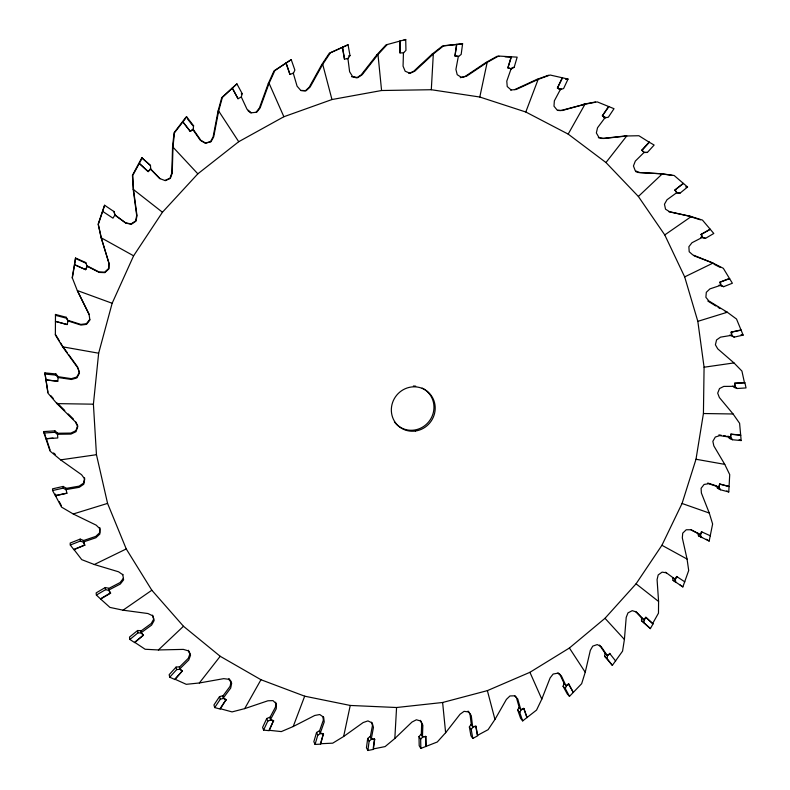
<?xml version="1.0" encoding="UTF-8"?>
<svg xmlns="http://www.w3.org/2000/svg" width="790" height="790" viewBox="0 0 790 790"><rect width="100%" height="100%" fill="white"/><g stroke="black" fill="none" stroke-linecap="round" stroke-linejoin="round"><path stroke-width="1.19" d="M53.009 438.065L45.879 438.756L57.779 437.976L57.542 434.263L70.952 434.085L75.959 431.715L77.785 426.649L75.346 421.85L56.959 403.621L47.943 393.153L44.892 372.88L55.873 373.937L58.075 376.514L58.134 377.699L55.922 375.112L55.873 373.937M43.964 433.019L43.973 431.567L54.915 430.866L57.492 433.029L57.552 434.49L54.954 432.308L43.964 433.019L50.076 451.1L60.603 459.869L81.577 474.731L84.737 479.017L83.77 484.231L79.237 487.321L66.113 489.583L66.913 493.207L55.389 495.804L52.584 490.531L52.555 488.822L63.161 486.433L66.034 488.141L66.133 489.849L63.24 488.141L52.584 490.531M66.192 317.264L68.059 321.096L66.192 317.264L55.478 314.45L55.369 334.921L62.598 346.81L77.845 367.952L79.474 373.147L76.837 377.916L71.475 379.486L58.124 377.511L57.789 381.224L45.85 379.911L57.789 381.224M650.368 628.623L641.519 620.713L641.539 617.859L644.117 619.952L644.097 622.816L650.368 628.623L653.024 623.893L645.845 617.267L643.722 619.627L636.454 612.033L632.237 610.66L627.991 612.872L626.213 617.355L624.406 639.466L622.56 651.148L612.339 665.358L604.636 656.302L605.091 653.439L607.52 655.7L607.066 658.564L612.339 665.358M666.523 572.819L662.099 572.138L658.188 574.942L657.082 579.603L658.583 601.476L658.475 613.159L652.619 623.567L653.024 623.893M703.426 413.526L704.078 367.222L697.827 321.342L684.673 276.895L664.765 234.926L638.369 196.473L605.97 162.542L568.178 134.103L525.794 112.002L479.797 97.022L431.3 89.724L381.58 90.514L331.968 99.54L283.877 116.732L238.718 141.706L197.836 173.83L162.444 212.233L133.609 255.812L112.15 303.271L98.651 353.209L93.408 404.184L96.459 454.704L107.568 503.398L126.252 548.951L151.838 590.239L183.478 626.273L220.203 656.293L260.967 679.726L304.683 696.178L350.247 705.45L396.57 707.514L442.617 702.488L487.381 690.628L529.922 672.31L569.402 648.007L605.012 618.293L636.069 583.81L661.921 545.278L682.056 503.477L696 459.257L703.426 413.526L733.081 413.98L739.598 423.302L741.168 440.563L732.429 439.734L729.437 438.401L727.847 436.139M737.119 388.502L734.71 386.34L734.759 383.17L744.901 382.725L746.037 387.93L737.119 388.502L734.098 387.386L732.804 386.073M735.174 386.507L734.759 383.17M99.797 527.532L99.678 532.727L95.748 536.41L83.296 540.617M190.37 131.407L182.846 121.877L190.262 131.407L193.214 129.185L193.589 125.748L186.746 116.93L186.055 117.019L174.067 132.74L172.566 146.683L171.805 173.03L169.939 178.224L164.912 180.495M421.307 734.7L421.692 723.413L420.231 720.322M275.72 702.162L275.512 707.02L269.834 717.676M373.127 748.979L385.115 746.58L394.832 738.502L396.57 707.514M431.3 89.724L433.315 53.967L443.753 45.721L462.604 43.746L461.172 54.421L458.625 56.436L454.971 55.971L456.511 44.408M707.751 483.026L716.698 485.959L716.244 485.722L717.468 488.22L720.391 489.751L728.765 491.953L729.723 474.622L724.756 464.362L713.844 445.916L712.856 441.324L715.306 437.048L719.749 435.606L730.365 437.255L730.888 434.125L740.358 435.043M454.971 55.971L456.818 44.349M374.707 739.322L371.527 739.193L370.076 736.507L367.696 738.482L366.451 747.765L367.883 750.5L373.354 749.404L374.707 739.322L371.31 738.778L373.463 727.402L372.189 722.919L367.933 720.905L363.173 722.544L343.64 736.497L332.728 743.163L320.464 743.736L323.406 733.752L320.276 733.13L324.216 721.961L323.663 717.231L319.762 714.535L314.785 715.454L293.199 726.533L281.309 731.589L269.035 730.276L273.547 720.618L270.536 719.512L276.233 708.818L276.441 703.959L272.994 700.621L267.919 700.779L244.693 708.63L232.062 711.899L220.074 708.66L226.118 699.594L223.303 698.005L230.69 688.08L231.677 683.192L228.794 679.282L223.718 678.649L199.357 682.975L186.262 684.318L174.857 679.163L182.342 670.937L179.804 668.893L188.751 660.006L190.528 655.226L188.297 650.832L183.349 649.39L158.415 649.953L145.153 649.262L134.626 642.27L143.434 635.13L141.242 632.662L151.601 625.097L154.139 620.545L152.628 615.756L147.947 613.534L123.033 610.186L109.938 607.411L100.646 599.037L110.59 593.211L108.763 590.041L120.317 584.037L123.596 579.85L122.766 574.35M367.883 750.5L369.128 741.188L367.696 738.482M373.275 747.863L374.48 738.907M732.429 439.734L730.829 437.463L730.888 434.125M85.676 269.657L74.635 264.749L85.676 269.657L87.157 266.368L85.695 262.527L75.544 258.004L72.206 277.616L77.499 291.095L89.142 314.598M72.305 278.11L74.616 264.65M74.635 264.749L75.544 258.004M84.609 477.871L83.641 483.075L79.128 486.146L66.054 488.398M458.319 56.495L455.919 69.392L457.213 74.695L461.656 77.499L466.643 76.146L487.163 62.4L498.549 56.05L517.164 57.147L514.171 67.328L511.397 68.878L507.881 67.871L511.12 56.841M370.303 736.912L372.455 725.576L371.498 722.218M236.911 83.888L232.26 88.154L238.017 98.73L241.306 96.973L242.214 93.664L236.911 83.888L221.763 97.585L218.07 111.064L213.122 136.877L210.466 141.696L205.163 143.118L200.324 140.314L193.303 130.212M343.64 736.497L350.247 705.45M479.797 97.022L487.163 62.4L485.722 62.637L465.261 76.344L460.284 77.687M701.342 537.565L700.523 534.879L697.688 533.151L698.518 535.817L709.173 541.051L712.62 524.007L709.282 513.046L701.382 493.019L701.095 488.309L704.097 484.448L708.63 483.717L718.722 487.015L720.391 489.751M569.501 696.346L565.364 688.702L566.232 685.898L563.971 683.498L563.102 686.303L567.24 693.906L569.501 696.346L581.657 683.696L585.232 672.25L590.327 650.358L592.737 646.131L597.23 644.581L601.16 646.615L607.145 655.345L609.949 653.656L607.52 655.7M67.13 324.562L55.468 321.372L67.13 324.562L68.049 320.957L80.945 325.065L86.525 324.364L89.912 320.029L89.003 313.995L77.39 290.562L112.15 303.271M507.881 67.871L511.466 56.781M323.594 734.167L320.464 733.545L319.229 730.859L316.553 732.488L313.847 741.682L315.062 744.417L320.651 744.16L323.406 733.752M315.062 744.417L317.778 735.184L316.553 732.488M718.722 487.015L719.68 483.994L728.745 486.383M719.167 487.252L719.68 483.994M114.224 211.75L113.888 211.374L114.955 215.137L114.224 211.75L104.596 205.252L98.148 224.103L101.169 237.79L108.823 262.912L108.694 268.412L104.655 272.155L99.046 271.957L86.989 265.815M511.051 68.927L506.785 81.133L507.229 86.525L511.12 89.981M319.417 731.264L323.347 720.134L322.932 716.599M291.224 59.645L285.98 63.111L289.95 74.418L293.465 73.194L294.877 70.093L291.224 59.645L274.051 70.843L268.314 83.463L259.397 108.013L256.029 112.318M293.199 726.533L304.683 696.178M525.794 112.002L538.148 79.375L550.126 75.02L568.04 79.069L563.616 88.52L560.317 89.616L557.404 88.075L562.194 77.835M673.021 580.285L675.736 582.21L675.332 579.406L672.616 577.49L673.021 580.285L682.856 586.911L688.702 570.499L687.063 559.053L682.313 537.881L682.728 533.141L686.224 529.774L690.746 529.754L700.088 534.613L701.471 531.759L710.388 535.817M522.694 720.895L519.781 712.57L521.074 709.874L519 707.366L517.717 710.052L520.62 718.347L522.694 720.895L536.548 710.082L541.802 699.12L550.126 677.909L553.138 674.048L557.789 673.179L561.335 675.825L565.887 685.523L568.583 683.854L573.412 692.504M85.646 269.548L87.127 266.26L99.224 272.432L104.853 272.629L108.911 268.867L109.04 263.356L101.357 238.136L98.325 224.409L104.596 205.252M557.404 88.075L562.569 77.795M273.705 721.033L270.694 719.917L269.676 717.261L266.753 718.505L262.596 727.383L263.584 730.088L269.183 730.691L273.547 720.618M263.584 730.088L267.761 721.161L270.694 719.917M700.523 534.879L701.905 532.025L701.471 531.759M560.317 89.616L554.353 100.844L553.988 106.196L557.246 110.195L562.213 110.521L585.005 104.201L597.26 101.89L614.018 108.694L608.349 117.206L605.357 117.779L602.365 115.814L608.517 106.581M148.204 171.608L139.247 163.372L148.125 171.578L150.663 168.951L150.485 165.485L141.805 157.783L132.444 175.321L133.204 189.343L136.69 215.453L135.673 220.884L131.081 223.935L125.57 222.839L114.669 214.801M142.289 157.891L132.74 175.459L133.5 189.531L136.996 215.729L135.979 221.18L131.367 224.242L125.847 223.136L114.906 215.068L112.96 218.159L102.848 211.503M346.899 58.707L348.143 58.401L350 55.586L348.054 44.773L329.351 53.157L321.777 64.583L309.236 87.196L305.266 90.87L300.96 90.593M244.693 708.63L260.967 679.726M568.178 134.103L585.005 104.201L560.544 110.6L557.572 110.403M475.896 727.027L477.397 735.411L488.101 729.683L494.955 719.453L506.41 699.387L509.965 695.96L514.665 695.812L517.756 699.022L520.748 709.489L523.977 708.61L527.127 717.636M602.365 115.814L608.922 106.561M226.246 699.989L223.432 698.399L222.622 695.812L219.511 696.612L213.952 704.957L214.722 707.583L220.193 709.064L226.118 699.594M214.722 707.583L220.311 699.199L223.432 698.399M469.359 726.968L471.038 724.46L472.914 727.057L475.975 726.227L477.683 735.816L472.815 738.423L470.939 735.776L469.359 726.968L471.225 729.575L472.815 738.423M471.225 729.575L472.914 727.057M684.821 581.875L676.675 576.483L674.907 579.11L665.585 572.207M675.332 579.406L677.099 576.769L676.675 576.483M604.962 117.789L597.517 127.792L596.361 132.957L598.919 137.401L603.688 138.517L626.697 136.018L605.97 162.542M222.741 696.217L230.097 686.322L231.085 681.444L228.932 678.531M186.746 116.93L174.511 132.73L173 146.723L172.24 173.158L170.364 178.372L165.317 180.653L159.669 178.52L150.228 168.803M426.077 746.54L425.869 736.596L422.719 736.952L421.05 734.295L418.996 736.566L419.194 745.711L420.853 748.416L437.275 741.998L445.629 732.725L460.037 714.259L464.066 711.356L468.727 711.938L471.275 715.651L472.618 726.652L475.975 726.227M89.764 319.407L86.387 323.722L80.827 324.423L67.97 320.325M408.865 73.49L413.644 71.317L432.031 54.234L433.315 53.967L414.869 71.11L410.069 73.282L405.181 71.238L403.058 66.153L403.443 52.891L405.951 50.392L405.724 39.5L386.024 44.872L376.879 54.816L361.149 74.902L356.705 77.855L351.501 76.64M123.339 578.389L120.07 582.566L108.556 588.55M199.357 682.975L220.203 656.293M644.117 619.952L646.24 617.592M420.853 748.416L420.655 739.233L422.719 736.952M641.776 150.159L649.084 142.131L654.13 145.044L647.395 152.44L643.988 152.51L641.776 150.159L644.413 152.519M642.201 150.169L649.508 142.141M182.441 671.322L179.903 669.268L179.281 666.8L176.061 667.115L169.159 674.69L169.741 677.208L174.946 679.558L182.342 670.937M169.741 677.208L176.664 669.594L179.903 669.268M387.159 44.576L377.985 54.55L362.205 74.704L357.742 77.667L352.528 76.442L349.615 71.742L347.916 58.45M148.125 171.578L150.663 168.951M179.369 667.175L188.297 658.327L190.064 653.557L188.395 650.269M643.988 152.51L635.318 161.101L633.442 165.969L635.259 170.719L639.712 172.576L662.336 173.83L674.166 175.508L687.577 187.023L679.983 193.185L676.655 192.74L666.997 199.761L664.459 204.225L665.536 209.182L669.564 211.71L691.27 216.559L702.468 220.094L713.795 233.484L705.549 238.313L700.769 237.276M394.832 738.502L411.946 722.08L416.389 719.779L420.902 721.082L422.848 725.22L422.462 736.537L425.869 736.596M158.415 649.953L183.478 626.273M638.369 196.473L662.336 173.83L637.836 172.457L635.614 171.529M232.26 88.154L222.365 97.456L218.652 110.985L213.695 136.877L211.019 141.716L205.706 143.148L200.858 140.324L193.096 129.185L190.262 131.407M369.128 741.188L371.527 739.193M676.655 192.74L674.848 190.084L683.093 183.408M674.848 190.084L683.538 183.438M143.504 635.486L141.311 633.027L140.857 630.687L137.598 630.509L129.501 637.086L129.886 639.446L134.695 642.635L143.434 635.13M129.886 639.446L138.033 632.839L141.311 633.027M432.031 54.234L442.44 46.018L455.149 44.704M140.926 631.052L151.255 623.508L153.793 618.965L152.589 615.153M123.033 610.186L151.838 590.239M664.765 234.926L691.27 216.559L668.814 211.74M285.98 63.111L274.831 70.626L269.074 83.286L260.127 107.924L256.74 112.239L250.608 112.852L248.03 110.728M566.232 685.898L568.928 684.229M317.778 735.184L320.464 733.545M110.59 593.211L108.803 590.367L108.507 588.214L105.297 587.523L96.143 592.885L96.38 595.058L100.646 599.037M96.38 595.058L105.574 589.676L108.803 590.367M101.594 598.119L110.541 592.875M705.549 238.313L702.35 237.385L701.007 234.492L709.943 229.258M701.007 234.492L710.408 229.327M485.722 62.637L497.058 56.307L499.339 56.455M702.35 237.385L691.991 242.728L688.88 246.707L689.196 251.733L692.731 254.864L713.024 263.08L723.344 268.333L732.379 283.235L723.699 286.671L719.019 285.151M66.913 493.207L55.379 495.537L61.521 507.101L73.243 513.984L96.183 525.153L99.975 528.836L99.856 534.04L95.906 537.743L83.424 541.96L84.728 545.09L73.875 549.396L81.735 559.646L94.316 564.514L126.252 548.951M684.673 276.895L713.024 263.08L694.094 255.851M348.054 44.773L330.309 52.881L322.715 64.346L310.124 87.038L306.135 90.722L300.733 90.366L297.079 86.179L293.288 73.243M514.636 89.626L536.548 79.553L548.487 75.218M521.074 709.874L523.977 708.61M84.757 545.396L83.266 540.311L80.185 539.106L70.182 543.056L70.3 545.021L73.895 549.702L84.728 545.09M70.3 545.021L80.343 541.051L83.454 542.256M723.699 286.671L720.717 285.289L719.828 282.237L729.239 278.524M719.828 282.237L729.703 278.623M559.261 89.438L561.196 88.737M720.717 285.289L709.904 288.893L706.319 292.31L705.885 297.297L708.847 300.941L727.304 312.248L736.527 319.051L743.143 335.108L734.246 337.113L729.713 335.118M73.243 513.984L107.568 503.398M697.827 321.342L727.304 312.248L725.21 311.704M403.996 39.954L405.724 39.5M348.528 55.971L350 55.586M321.777 64.583L322.715 64.346L331.968 99.54M292.448 73.45L293.465 73.194M289.95 74.418L286.158 63.062M376.879 54.816L377.985 54.55L381.58 90.514M400.007 52.92L400.007 41.06L400.007 52.92L403.71 52.831M268.314 83.463L269.074 83.286L283.877 116.732M734.246 337.113L731.52 335.325L731.106 332.175L740.753 330.003M731.106 332.175L741.227 330.141M462.604 43.746L456.008 44.655M241.256 93.862L242.214 93.664M241.306 96.973L246.994 109.218L251.309 112.782M603.767 117.661L605.752 117.285M583.277 104.3L595.482 101.999M238.017 98.73L232.408 88.115M344.391 59.171L348.143 58.401M731.52 335.325L720.519 337.152L716.55 339.947L715.404 344.796L717.745 348.854L733.979 362.916L741.929 371.083L744.427 382.558M511.96 67.644L514.171 67.328M60.603 459.869L96.459 454.704M704.078 367.222L733.979 362.916M218.07 111.064L218.652 110.985L238.718 141.706M536.548 79.553L538.148 79.375L516.176 89.477L510.617 90.03M649.084 142.131L638.883 135.732L624.851 136.018L601.911 138.507L598.346 137.667M565.601 79.326L568.04 79.069M735.233 383.338L744.901 382.725M192.859 125.788L193.589 125.748M57.502 433.256L70.863 433.088L75.86 430.718L77.677 425.672L75.731 421.84M734.71 386.34L723.778 386.409L719.522 388.542L717.695 393.153L719.374 397.528L733.081 413.98M624.851 136.018L626.697 136.018M93.408 404.184L56.959 403.621L56.92 402.712M644.64 152.361L647.395 152.44M505.037 56.811L511.535 57.295M685.641 186.865L687.577 187.023M172.566 146.683L197.836 173.83M729.437 438.401L731.619 438.618M44.892 374.055L55.922 375.112M731.343 434.322L740.823 435.241M679.983 193.185L677.089 192.79L675.292 190.123M660.391 173.711L672.191 175.38M58.085 376.692L71.386 378.657L76.729 377.097L79.365 372.337L78.062 368.199M455.267 55.912L458.625 56.436M718.89 434.885L721.24 435.25M723.591 435.616L725.951 435.981M98.651 353.209L62.598 346.81L62.538 346.089L67.367 352.804M696 459.257L724.756 464.362M717.468 488.22L719.848 488.842M66.291 318.163L55.517 315.338L55.478 314.45M720.134 484.221L729.21 486.61M741.099 334.516L743.143 335.108M150.485 165.485L141.805 157.783M94.316 564.514L118.569 571.802L122.875 574.784M689.255 216.312L700.424 219.827M508.217 67.822L511.397 68.878M682.056 503.477L709.282 513.046M739.154 439.684L741.168 440.563M728.301 436.347L730.829 437.463M698.518 535.817L701.856 537.309M75.692 258.616L85.893 263.159L85.695 262.527M714.051 264.255L720.223 267.395M690.885 529.646L698.123 533.418M726.79 490.916L728.765 491.953M557.78 88.036L560.693 89.586M133.609 255.812L101.169 237.79M661.921 545.278L687.063 559.053M707.83 301.049L716.007 306.066M718.051 307.32L720.105 308.574M706.319 539.303L709.173 541.051M133.204 189.343L162.444 212.233M680.111 584.965L682.856 586.911M558.017 672.883L559.784 674.196L564.327 683.864M602.76 115.794L605.357 117.779M636.069 583.81L658.583 601.476M641.519 620.713L644.097 622.816M53.562 452.947L55.31 454.408M645.845 617.267L652.619 623.567M604.636 656.302L607.066 658.564M58.667 404.441L64.77 410.504M68.266 413.96L73.5 419.154M150.584 168.922L160.064 178.668M514.784 695.714L516.324 697.323L519.316 707.751M635.486 611.45L641.934 618.175M563.102 686.303L565.364 688.702M605.012 618.293L624.406 639.466M50.935 395.76L53.177 398.367M517.717 710.052L519.781 712.57M609.574 653.31L615.647 661.023M187.566 118.964L192.108 124.82M68.75 354.72L77.736 367.172M468.075 711.099L469.981 713.884L471.324 724.855M599.492 645.075L605.456 653.784M569.402 648.007L585.232 672.25M418.996 736.566L420.655 739.233M55.34 334.249L59.536 341.152M60.741 343.127L61.936 345.102M568.583 683.854L573.066 692.129M56.465 496.436L55.34 494.066M59.25 501.67L61.472 505.857M701.461 234.561L702.814 237.454M529.922 672.31L541.802 699.12M266.753 718.505L267.761 721.161M523.661 708.225L526.802 717.241M43.973 431.567L45.494 436.139M50.066 450.033L45.879 437.275M86.959 265.716L87.157 266.368M219.511 696.612L220.311 699.199M720.292 282.336L721.181 285.397M487.381 690.628L494.955 719.453M176.061 667.115L176.664 669.594M137.598 630.509L138.033 632.839M342.584 47.282L344.479 59.062L342.356 47.351M44.892 372.88L47.943 392.284M731.57 332.304L731.984 335.454M105.297 587.523L105.574 589.676M442.617 702.488L445.629 732.725M80.185 539.106L80.343 541.051M63.161 486.433L63.24 488.141M54.915 430.866L54.954 432.308M425.613 736.181L425.81 746.115M422.166 388.088A22.476 21.528 -53.3 0 1 428.684 421.88A22.476 21.528 -53.3 0 1 394.407 421.89M413.377 386.014A22.476 21.528 -53.3 0 1 415.708 386.182M415.382 431.024A22.555 21.587 -53.3 0 0 431.133 395.385A22.555 21.587 -53.3 0 0 393.311 400.668A22.555 21.587 -53.3 0 0 415.382 431.024"/></g></svg>
